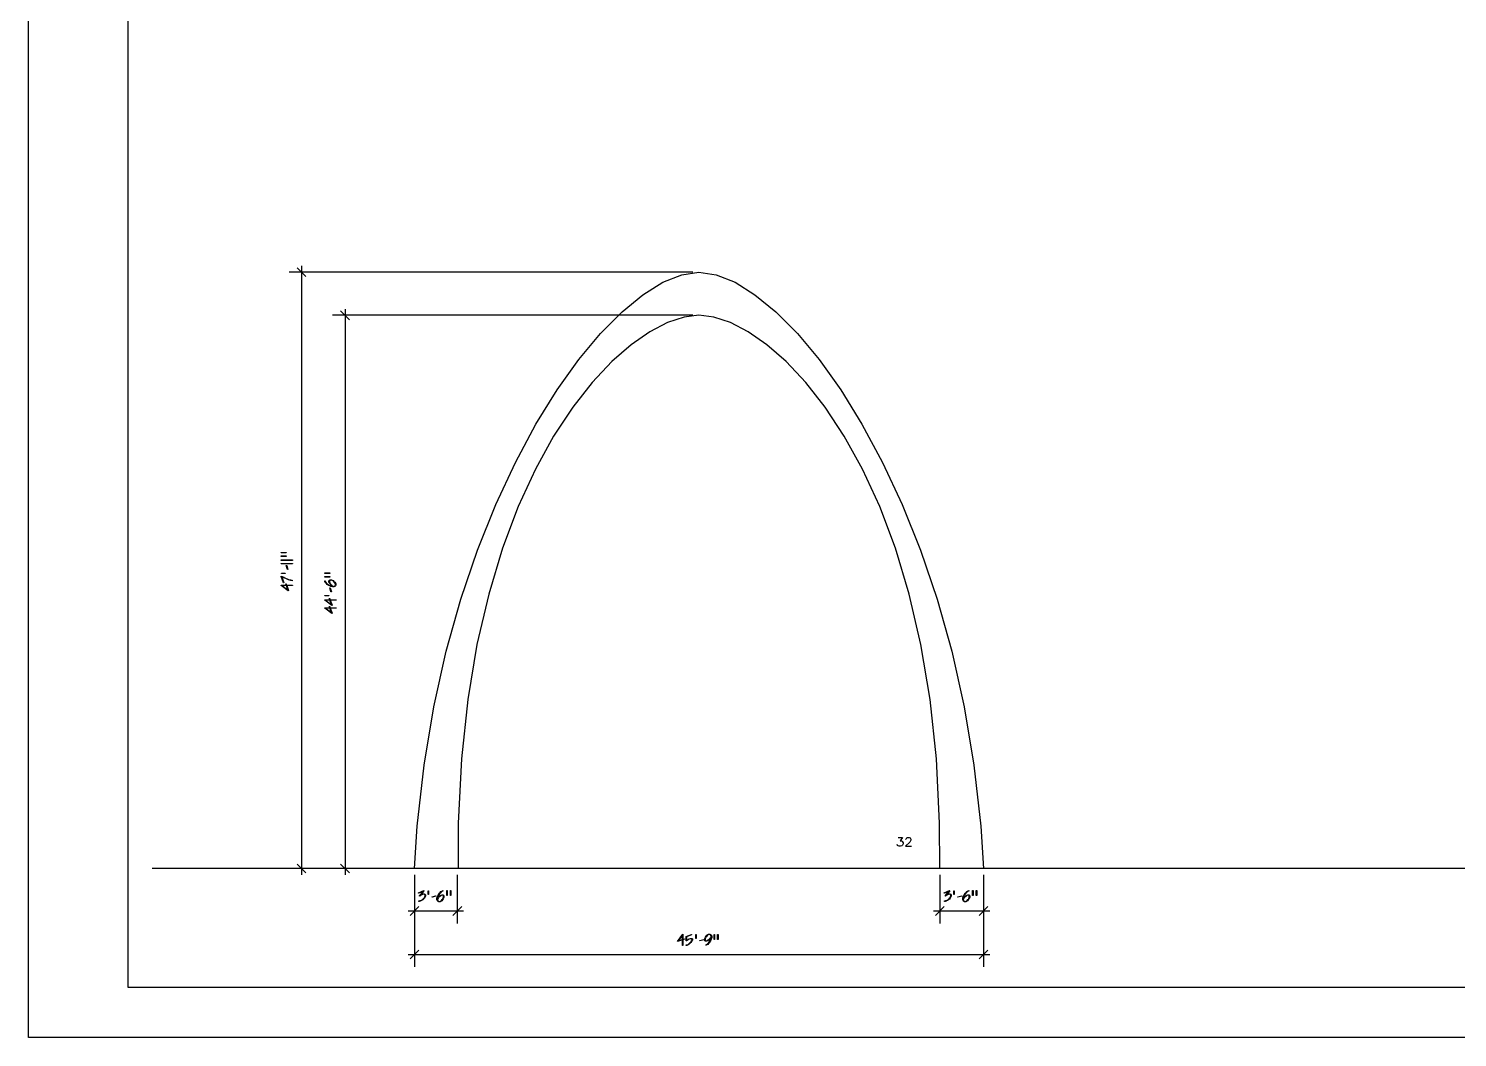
# Model space of a CAD drawing. Extents: x -97.3 to -8.2, y -85.6 to -26.1.
# Drawn here: x -97.31 to -61.76, y -85.56 to -60.46 of the extents above; entities that cross this region are included whole.
import ezdxf

# ---------------------------------------------------------------- set-up
doc = ezdxf.new("R2010")
doc.units = 0
doc.layers.get('0').update_dxf_attribs({"linetype": 'CONTINUOUS'})
for name, color, linetype in [('ARCHES', 18, 'CONTINUOUS'), ('DIMENSION', 18, 'CONTINUOUS'), ('NONE', 18, 'CONTINUOUS')]:
    doc.layers.add(name, color=color, linetype=linetype)

msp = doc.modelspace()

# ---------------------------------------------------------------- linework, layer by layer
msp.add_lwpolyline([(-20.251, -81.357), (-94.235, -81.357)])
at = {"layer": 'ARCHES'}
msp.add_lwpolyline([(-80.63, -66.522), (-80.2, -66.586), (-79.733, -66.774), (-79.236, -67.083), (-78.716, -67.509), (-78.182, -68.048), (-77.642, -68.696), (-77.103, -69.449), (-76.573, -70.304), (-76.061, -71.255), (-75.574, -72.3), (-75.119, -73.434), (-74.706, -74.653), (-74.341, -75.954), (-74.033, -77.332), (-73.789, -78.784), (-73.618, -80.306), (-73.549, -81.357), (-73.568, -81.357), (-73.606, -81.357), (-73.661, -81.357), (-73.731, -81.357), (-73.811, -81.357), (-73.9, -81.357), (-73.995, -81.357), (-74.093, -81.357), (-74.19, -81.357), (-74.285, -81.357), (-74.374, -81.357), (-74.455, -81.357), (-74.524, -81.357), (-74.579, -81.357), (-74.617, -81.357), (-74.636, -81.357), (-74.641, -80.227), (-74.72, -78.63), (-74.878, -77.15), (-75.106, -75.783), (-75.397, -74.529), (-75.742, -73.386), (-76.132, -72.351), (-76.559, -71.424), (-77.013, -70.601), (-77.487, -69.882), (-77.972, -69.265), (-78.46, -68.748), (-78.94, -68.328), (-79.407, -68.005), (-79.849, -67.777), (-80.26, -67.641), (-80.63, -67.596), (-81, -67.641), (-81.411, -67.777), (-81.853, -68.005), (-82.319, -68.328), (-82.8, -68.748), (-83.287, -69.265), (-83.772, -69.882), (-84.246, -70.601), (-84.701, -71.424), (-85.128, -72.351), (-85.518, -73.386), (-85.862, -74.529), (-86.154, -75.783), (-86.382, -77.15), (-86.54, -78.63), (-86.619, -80.227), (-86.624, -81.357), (-86.643, -81.357), (-86.681, -81.357), (-86.736, -81.357), (-86.805, -81.357), (-86.886, -81.357), (-86.975, -81.357), (-87.07, -81.357), (-87.167, -81.357), (-87.265, -81.357), (-87.36, -81.357), (-87.449, -81.357), (-87.529, -81.357), (-87.599, -81.357), (-87.654, -81.357), (-87.692, -81.357), (-87.711, -81.357), (-87.642, -80.306), (-87.47, -78.784), (-87.227, -77.332), (-86.919, -75.954), (-86.554, -74.653), (-86.14, -73.434), (-85.686, -72.3), (-85.199, -71.255), (-84.687, -70.304), (-84.157, -69.449), (-83.618, -68.696), (-83.078, -68.048), (-82.544, -67.509), (-82.024, -67.083), (-81.527, -66.774), (-81.059, -66.586)], close=True, dxfattribs=at)
at = {"layer": 'DIMENSION'}
for points in [[(-90.411, -66.631), (-90.63, -66.412)], [(-90.521, -66.367), (-90.521, -66.522)], [(-80.785, -66.522), (-90.83, -66.522)], [(-90.521, -66.522), (-90.521, -81.357)], [(-89.328, -67.706), (-89.547, -67.487)], [(-89.437, -67.441), (-89.437, -67.596)], [(-80.785, -67.596), (-89.747, -67.596)], [(-89.437, -67.596), (-89.437, -81.357)], [(-87.865, -81.357), (-90.83, -81.357)], [(-90.63, -81.247), (-90.411, -81.466)], [(-90.521, -81.357), (-90.521, -81.512)], [(-87.865, -81.357), (-89.747, -81.357)], [(-89.547, -81.247), (-89.328, -81.466)], [(-89.437, -81.357), (-89.437, -81.512)], [(-87.711, -81.512), (-87.711, -83.807)], [(-87.711, -81.512), (-87.711, -82.724)], [(-86.643, -81.512), (-86.643, -82.724)], [(-74.636, -81.512), (-74.636, -82.724)], [(-73.549, -81.512), (-73.549, -83.807)], [(-73.549, -81.512), (-73.549, -82.724)], [(-87.865, -82.414), (-87.711, -82.414)], [(-87.601, -82.305), (-87.82, -82.524)], [(-87.711, -82.414), (-86.643, -82.414)], [(-86.752, -82.524), (-86.533, -82.305)], [(-86.643, -82.414), (-86.488, -82.414)], [(-74.791, -82.414), (-74.636, -82.414)], [(-74.526, -82.305), (-74.745, -82.524)], [(-74.636, -82.414), (-73.549, -82.414)], [(-73.659, -82.524), (-73.44, -82.305)], [(-73.549, -82.414), (-73.394, -82.414)], [(-87.865, -83.498), (-87.711, -83.498)], [(-87.601, -83.388), (-87.82, -83.607)], [(-87.711, -83.498), (-73.549, -83.498)], [(-73.659, -83.607), (-73.44, -83.388)], [(-73.549, -83.498), (-73.394, -83.498)]]:
    msp.add_lwpolyline(points, dxfattribs=at)
for points in [[(-90.9, -73.494), (-90.9, -73.504), (-91.025, -73.504), (-91.025, -73.494)], [(-91.025, -73.583), (-90.9, -73.583), (-90.9, -73.593), (-91.025, -73.593)], [(-90.748, -73.681), (-90.748, -73.691), (-91.026, -73.691), (-91.026, -73.681)], [(-90.748, -73.766), (-90.748, -73.777), (-91.026, -73.777), (-91.026, -73.766)], [(-90.888, -73.82), (-90.861, -73.917), (-90.872, -73.917), (-90.899, -73.82)], [(-90.903, -74.274), (-90.891, -74.309), (-90.745, -74.309), (-90.745, -74.319), (-90.887, -74.319), (-90.845, -74.444), (-90.851, -74.448), (-91.028, -74.316), (-91.024, -74.309), (-90.902, -74.309), (-90.914, -74.274)], [(-91.025, -74.086), (-91.005, -74.093), (-90.962, -74.111), (-90.939, -74.123), (-90.915, -74.134), (-90.878, -74.151), (-90.865, -74.156), (-90.841, -74.165), (-90.784, -74.18), (-90.75, -74.186), (-90.75, -74.197), (-90.784, -74.19), (-90.841, -74.175), (-90.864, -74.167), (-90.878, -74.162), (-90.914, -74.146), (-90.935, -74.136), (-90.958, -74.124), (-90.996, -74.107), (-91.012, -74.101), (-90.962, -74.253), (-90.973, -74.253), (-91.025, -74.093)], [(-90.925, -74.007), (-90.925, -74.017), (-91.021, -74.017), (-91.021, -74.007)], [(-89.817, -74.006), (-89.817, -74.016), (-89.941, -74.016), (-89.941, -74.006)], [(-89.941, -74.095), (-89.817, -74.095), (-89.817, -74.106), (-89.941, -74.106)], [(-89.815, -74.181), (-89.811, -74.18), (-89.803, -74.179), (-89.798, -74.179), (-89.778, -74.179), (-89.736, -74.196), (-89.713, -74.214), (-89.689, -74.233), (-89.665, -74.272), (-89.665, -74.291), (-89.665, -74.304), (-89.674, -74.326), (-89.683, -74.334), (-89.693, -74.344), (-89.72, -74.353), (-89.737, -74.353), (-89.753, -74.353), (-89.792, -74.341), (-89.815, -74.329), (-89.839, -74.317), (-89.88, -74.288), (-89.898, -74.271), (-89.917, -74.253), (-89.938, -74.219), (-89.94, -74.203), (-89.93, -74.203), (-89.928, -74.217), (-89.907, -74.249), (-89.889, -74.266), (-89.872, -74.282), (-89.833, -74.309), (-89.811, -74.32), (-89.789, -74.332), (-89.752, -74.343), (-89.738, -74.343), (-89.723, -74.343), (-89.699, -74.335), (-89.691, -74.327), (-89.683, -74.32), (-89.675, -74.301), (-89.675, -74.29), (-89.675, -74.273), (-89.697, -74.239), (-89.719, -74.221), (-89.74, -74.205), (-89.779, -74.188), (-89.796, -74.188), (-89.8, -74.188), (-89.808, -74.19), (-89.811, -74.191), (-89.819, -74.195), (-89.827, -74.207), (-89.827, -74.216), (-89.827, -74.226), (-89.817, -74.251), (-89.806, -74.266), (-89.797, -74.279), (-89.775, -74.303), (-89.762, -74.315), (-89.75, -74.326), (-89.732, -74.338), (-89.727, -74.339), (-89.74, -74.34), (-89.746, -74.339), (-89.764, -74.327), (-89.776, -74.315), (-89.788, -74.304), (-89.809, -74.28), (-89.818, -74.266), (-89.828, -74.251), (-89.838, -74.224), (-89.838, -74.213), (-89.838, -74.202), (-89.827, -74.186)], [(-90.898, -74.319), (-91.006, -74.319), (-90.861, -74.429)], [(-89.819, -74.64), (-89.807, -74.675), (-89.662, -74.675), (-89.662, -74.685), (-89.804, -74.685), (-89.761, -74.81), (-89.768, -74.814), (-89.944, -74.681), (-89.941, -74.675), (-89.818, -74.675), (-89.83, -74.64)], [(-89.842, -74.563), (-89.842, -74.573), (-89.938, -74.573), (-89.938, -74.563)], [(-89.805, -74.377), (-89.778, -74.473), (-89.788, -74.473), (-89.815, -74.377)], [(-89.819, -74.837), (-89.807, -74.872), (-89.662, -74.872), (-89.662, -74.882), (-89.804, -74.882), (-89.761, -75.007), (-89.768, -75.011), (-89.944, -74.878), (-89.941, -74.872), (-89.818, -74.872), (-89.83, -74.837)], [(-89.814, -74.685), (-89.923, -74.685), (-89.777, -74.794)], [(-89.814, -74.882), (-89.923, -74.882), (-89.777, -74.991)], [(-87.443, -82.005), (-87.439, -82.01), (-87.436, -82.021), (-87.436, -82.028), (-87.436, -82.039), (-87.445, -82.065), (-87.454, -82.08), (-87.462, -82.093), (-87.482, -82.118), (-87.493, -82.129), (-87.504, -82.139), (-87.532, -82.155), (-87.551, -82.162), (-87.566, -82.168), (-87.591, -82.174), (-87.6, -82.174), (-87.601, -82.174), (-87.603, -82.174), (-87.603, -82.173), (-87.603, -82.163), (-87.603, -82.163), (-87.6, -82.163), (-87.599, -82.163), (-87.59, -82.163), (-87.567, -82.157), (-87.553, -82.152), (-87.536, -82.145), (-87.51, -82.13), (-87.501, -82.121), (-87.49, -82.11), (-87.471, -82.088), (-87.463, -82.076), (-87.454, -82.063), (-87.445, -82.039), (-87.445, -82.03), (-87.445, -82.025), (-87.448, -82.016), (-87.451, -82.012), (-87.456, -82.006), (-87.472, -81.999), (-87.482, -81.999), (-87.496, -81.999), (-87.527, -82.009), (-87.544, -82.019), (-87.56, -82.028), (-87.577, -82.042), (-87.577, -82.047), (-87.59, -82.04), (-87.497, -81.926), (-87.613, -81.972), (-87.613, -81.961), (-87.478, -81.908), (-87.474, -81.915), (-87.553, -82.013), (-87.532, -82.001), (-87.495, -81.99), (-87.479, -81.99), (-87.467, -81.99), (-87.449, -81.998)], [(-87.361, -82.007), (-87.371, -82.007), (-87.371, -81.911), (-87.361, -81.911)], [(-87.174, -82.044), (-87.271, -82.071), (-87.271, -82.061), (-87.175, -82.033)], [(-86.979, -82.034), (-86.978, -82.037), (-86.976, -82.046), (-86.976, -82.051), (-86.976, -82.07), (-86.994, -82.113), (-87.012, -82.136), (-87.031, -82.16), (-87.069, -82.184), (-87.089, -82.184), (-87.102, -82.184), (-87.123, -82.175), (-87.132, -82.166), (-87.141, -82.156), (-87.151, -82.129), (-87.151, -82.112), (-87.151, -82.096), (-87.139, -82.057), (-87.126, -82.033), (-87.114, -82.01), (-87.085, -81.968), (-87.069, -81.951), (-87.05, -81.932), (-87.016, -81.911), (-87.001, -81.908), (-87.001, -81.919), (-87.015, -81.921), (-87.046, -81.941), (-87.063, -81.96), (-87.079, -81.976), (-87.106, -82.015), (-87.118, -82.038), (-87.129, -82.06), (-87.141, -82.097), (-87.141, -82.111), (-87.141, -82.126), (-87.132, -82.149), (-87.124, -82.158), (-87.117, -82.166), (-87.099, -82.174), (-87.088, -82.174), (-87.071, -82.174), (-87.036, -82.152), (-87.019, -82.129), (-87.002, -82.108), (-86.986, -82.07), (-86.986, -82.053), (-86.986, -82.049), (-86.987, -82.041), (-86.989, -82.038), (-86.992, -82.03), (-87.004, -82.021), (-87.013, -82.021), (-87.023, -82.021), (-87.048, -82.032), (-87.064, -82.043), (-87.076, -82.052), (-87.101, -82.074), (-87.112, -82.087), (-87.123, -82.099), (-87.135, -82.117), (-87.136, -82.122), (-87.137, -82.109), (-87.136, -82.103), (-87.124, -82.085), (-87.113, -82.073), (-87.102, -82.061), (-87.077, -82.04), (-87.064, -82.031), (-87.048, -82.021), (-87.022, -82.011), (-87.011, -82.011), (-87, -82.011), (-86.984, -82.022)], [(-86.893, -81.908), (-86.893, -82.032), (-86.903, -82.032), (-86.903, -81.908)], [(-86.803, -82.032), (-86.813, -82.032), (-86.813, -81.908), (-86.803, -81.908)], [(-74.359, -82.005), (-74.355, -82.01), (-74.352, -82.021), (-74.352, -82.028), (-74.352, -82.039), (-74.361, -82.065), (-74.369, -82.08), (-74.378, -82.093), (-74.398, -82.118), (-74.409, -82.129), (-74.42, -82.139), (-74.448, -82.155), (-74.467, -82.162), (-74.482, -82.168), (-74.507, -82.174), (-74.516, -82.174), (-74.517, -82.174), (-74.519, -82.174), (-74.519, -82.173), (-74.519, -82.163), (-74.519, -82.163), (-74.516, -82.163), (-74.515, -82.163), (-74.506, -82.163), (-74.483, -82.157), (-74.469, -82.152), (-74.452, -82.145), (-74.426, -82.13), (-74.417, -82.121), (-74.406, -82.11), (-74.387, -82.088), (-74.379, -82.076), (-74.37, -82.063), (-74.361, -82.039), (-74.361, -82.03), (-74.361, -82.025), (-74.364, -82.016), (-74.367, -82.012), (-74.372, -82.006), (-74.388, -81.999), (-74.398, -81.999), (-74.412, -81.999), (-74.443, -82.009), (-74.46, -82.019), (-74.476, -82.028), (-74.493, -82.042), (-74.493, -82.047), (-74.506, -82.04), (-74.413, -81.926), (-74.529, -81.972), (-74.529, -81.961), (-74.394, -81.908), (-74.39, -81.915), (-74.469, -82.013), (-74.448, -82.001), (-74.411, -81.99), (-74.395, -81.99), (-74.383, -81.99), (-74.365, -81.998)], [(-74.277, -82.007), (-74.287, -82.007), (-74.287, -81.911), (-74.277, -81.911)], [(-74.09, -82.044), (-74.187, -82.071), (-74.187, -82.061), (-74.09, -82.033)], [(-73.895, -82.034), (-73.894, -82.037), (-73.892, -82.046), (-73.892, -82.051), (-73.892, -82.07), (-73.91, -82.113), (-73.928, -82.136), (-73.946, -82.16), (-73.985, -82.184), (-74.005, -82.184), (-74.018, -82.184), (-74.039, -82.175), (-74.048, -82.166), (-74.057, -82.156), (-74.067, -82.129), (-74.067, -82.112), (-74.067, -82.096), (-74.055, -82.057), (-74.042, -82.033), (-74.03, -82.01), (-74.001, -81.968), (-73.985, -81.951), (-73.966, -81.932), (-73.932, -81.911), (-73.916, -81.908), (-73.916, -81.919), (-73.931, -81.921), (-73.962, -81.941), (-73.979, -81.96), (-73.995, -81.976), (-74.022, -82.015), (-74.034, -82.038), (-74.045, -82.06), (-74.056, -82.097), (-74.056, -82.111), (-74.056, -82.126), (-74.048, -82.149), (-74.04, -82.158), (-74.033, -82.166), (-74.015, -82.174), (-74.004, -82.174), (-73.987, -82.174), (-73.952, -82.152), (-73.935, -82.129), (-73.918, -82.108), (-73.902, -82.07), (-73.902, -82.053), (-73.902, -82.049), (-73.903, -82.041), (-73.905, -82.038), (-73.908, -82.03), (-73.92, -82.021), (-73.929, -82.021), (-73.939, -82.021), (-73.964, -82.032), (-73.979, -82.043), (-73.992, -82.052), (-74.017, -82.074), (-74.028, -82.087), (-74.039, -82.099), (-74.051, -82.117), (-74.052, -82.122), (-74.053, -82.109), (-74.052, -82.103), (-74.04, -82.085), (-74.029, -82.073), (-74.018, -82.061), (-73.993, -82.04), (-73.98, -82.031), (-73.964, -82.021), (-73.938, -82.011), (-73.927, -82.011), (-73.916, -82.011), (-73.9, -82.022)], [(-73.809, -81.908), (-73.809, -82.032), (-73.819, -82.032), (-73.819, -81.908)], [(-73.719, -82.032), (-73.729, -82.032), (-73.729, -81.908), (-73.719, -81.908)], [(-80.994, -83.117), (-81.029, -83.129), (-81.029, -83.275), (-81.039, -83.275), (-81.039, -83.133), (-81.164, -83.175), (-81.168, -83.169), (-81.035, -82.992), (-81.029, -82.996), (-81.029, -83.119), (-80.994, -83.107)], [(-81.039, -83.122), (-81.039, -83.014), (-81.148, -83.159)], [(-80.79, -83.115), (-80.79, -83.116), (-80.789, -83.119), (-80.789, -83.121), (-80.789, -83.131), (-80.802, -83.158), (-80.815, -83.175), (-80.829, -83.194), (-80.859, -83.225), (-80.877, -83.238), (-80.897, -83.253), (-80.933, -83.27), (-80.949, -83.271), (-80.949, -83.26), (-80.934, -83.259), (-80.9, -83.244), (-80.881, -83.23), (-80.865, -83.217), (-80.837, -83.188), (-80.824, -83.171), (-80.812, -83.155), (-80.799, -83.13), (-80.799, -83.122), (-80.799, -83.118), (-80.803, -83.111), (-80.807, -83.109), (-80.811, -83.106), (-80.82, -83.104), (-80.824, -83.104), (-80.837, -83.104), (-80.873, -83.117), (-80.896, -83.129), (-80.916, -83.141), (-80.938, -83.156), (-80.941, -83.16), (-80.949, -83.16), (-80.947, -83.049), (-80.818, -82.996), (-80.818, -83.007), (-80.937, -83.055), (-80.939, -83.145), (-80.927, -83.136), (-80.902, -83.121), (-80.887, -83.114), (-80.868, -83.104), (-80.837, -83.095), (-80.824, -83.095), (-80.811, -83.095), (-80.794, -83.105)], [(-80.698, -83.095), (-80.708, -83.095), (-80.708, -82.999), (-80.698, -82.999)], [(-80.512, -83.132), (-80.608, -83.159), (-80.608, -83.148), (-80.512, -83.121)], [(-80.463, -83.267), (-80.463, -83.256), (-80.449, -83.254), (-80.417, -83.234), (-80.4, -83.216), (-80.384, -83.199), (-80.357, -83.16), (-80.346, -83.138), (-80.334, -83.115), (-80.323, -83.079), (-80.323, -83.064), (-80.323, -83.049), (-80.331, -83.026), (-80.339, -83.017), (-80.346, -83.009), (-80.365, -83.001), (-80.376, -83.001), (-80.393, -83.001), (-80.427, -83.023), (-80.444, -83.046), (-80.461, -83.067), (-80.477, -83.105), (-80.477, -83.122), (-80.477, -83.126), (-80.476, -83.134), (-80.475, -83.137), (-80.471, -83.146), (-80.459, -83.154), (-80.45, -83.154), (-80.44, -83.154), (-80.415, -83.143), (-80.4, -83.133), (-80.387, -83.123), (-80.362, -83.101), (-80.351, -83.088), (-80.34, -83.076), (-80.328, -83.059), (-80.327, -83.054), (-80.324, -83.066), (-80.325, -83.072), (-80.338, -83.09), (-80.349, -83.102), (-80.36, -83.114), (-80.386, -83.136), (-80.399, -83.144), (-80.415, -83.154), (-80.442, -83.165), (-80.453, -83.165), (-80.464, -83.165), (-80.48, -83.153), (-80.484, -83.142), (-80.486, -83.138), (-80.487, -83.13), (-80.487, -83.125), (-80.487, -83.105), (-80.469, -83.063), (-80.452, -83.04), (-80.433, -83.015), (-80.394, -82.991), (-80.375, -82.991), (-80.362, -82.991), (-80.34, -83), (-80.332, -83.009), (-80.322, -83.019), (-80.312, -83.046), (-80.312, -83.064), (-80.312, -83.079), (-80.325, -83.118), (-80.337, -83.142), (-80.349, -83.166), (-80.378, -83.207), (-80.395, -83.224), (-80.413, -83.244), (-80.447, -83.265)], [(-80.245, -82.996), (-80.245, -83.12), (-80.255, -83.12), (-80.255, -82.996)], [(-80.155, -83.12), (-80.165, -83.12), (-80.165, -82.996), (-80.155, -82.996)]]:
    msp.add_lwpolyline(points, close=True, dxfattribs=at)
at = {"layer": 'NONE'}
for points in [[(-97.313, -26.124), (-8.161, -26.124), (-8.161, -85.559), (-97.313, -85.559)], [(-94.836, -27.363), (-13.733, -27.363), (-13.733, -84.321), (-94.836, -84.321)]]:
    msp.add_lwpolyline(points, close=True, dxfattribs=at)
for points in [[(-75.676, -80.587), (-75.562, -80.587), (-75.624, -80.67), (-75.593, -80.67), (-75.572, -80.68), (-75.562, -80.691), (-75.551, -80.722), (-75.551, -80.743), (-75.562, -80.774), (-75.583, -80.794), (-75.614, -80.805), (-75.645, -80.805), (-75.676, -80.794), (-75.686, -80.784), (-75.697, -80.763)], [(-75.479, -80.639), (-75.479, -80.629), (-75.469, -80.608), (-75.458, -80.597), (-75.437, -80.587), (-75.396, -80.587), (-75.375, -80.597), (-75.365, -80.608), (-75.355, -80.629), (-75.355, -80.649), (-75.365, -80.67), (-75.386, -80.701), (-75.489, -80.805), (-75.344, -80.805)]]:
    msp.add_lwpolyline(points, dxfattribs=at)

doc.saveas('drawing.dxf')
